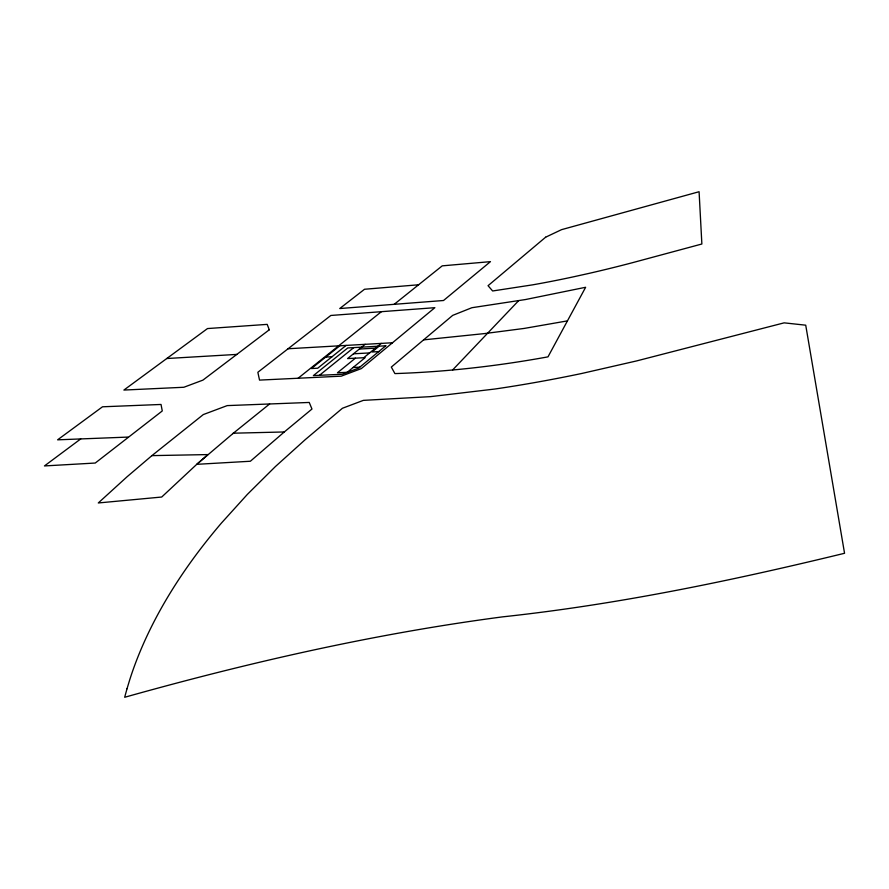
<?xml version="1.0" encoding="UTF-8"?>
<svg xmlns="http://www.w3.org/2000/svg" width="889" height="889" viewBox="0 0 889 889"><rect width="100%" height="100%" fill="white"/><g stroke="black" fill="none" stroke-linecap="round" stroke-linejoin="round"><path stroke-width="1.33" d="M567.438 320.885L547.991 356.856C497.44 366.079 446.267 371.924 394.905 373.591L391.316 367.079L452.701 315.373L471.892 307.716L525.51 299.537L585.64 287.28L567.438 320.885L524.177 328.43L484.405 333.597L423.631 339.865M518.598 300.715L452.568 370.024M151.908 455.624L127.116 476.737L98.29 502.963L161.709 497.029L196.758 464.325L233.351 433.199L284.291 431.965L311.972 409.029L309.228 402.45L227.206 405.606L203.314 414.563L151.908 455.624L207.915 454.579L196.758 464.325L250.365 461.247L284.291 431.965M392.505 342.754L361.29 368.613L341.198 376.169L259.532 380.103L257.854 372.28L330.852 315.462L434.865 307.683L392.505 342.754L288.08 348.755M347.043 372.458L365.112 357.656L347.588 358.578L365.168 344.321M379.147 346.165L372.035 351.988L378.692 351.622M363.734 357.734L381.259 343.398M355.389 358.167L337.464 372.769L347.221 372.313M232.807 433.632L269.623 403.973M319.462 375.314L353.789 347.599M346.121 345.421L317.706 368.224L311.383 368.535L339.842 345.777M394.171 304.338L442.233 265.855L490.461 261.644L443.533 300.504L339.742 308.539L364.523 289.258L418.586 284.78M298.115 378.236L381.403 311.683M127.927 437.088L57.607 439.833L102.502 406.795L161.031 404.462L162.276 410.951L95.245 463.036L44.45 465.936L80.721 438.933M166.754 358.523L236.818 354.411M359.345 349.044L375.458 348.144M353.489 353.8L369.613 352.922M325.73 357.067L332.03 356.722M353.1 367.49L359.778 367.168M127.016 688.753L124.671 697.276C248.753 662.461 374.869 633.635 502.718 616.844C618.099 604.431 731.891 580.673 844.55 553.28L805.723 325.185L784.142 322.851L636.613 360.923L581.795 373.469A517.398 150.574 -16.9 0 1 494.695 389.049L430.565 396.638L363.345 400.372L342.432 408.262L305.216 439.666L275.334 466.614L247.342 494.417L221.328 523.177A1311.497 600.264 -8 0 0 197.569 552.814C173.866 584.451 153.353 618.655 138.54 655.371A1171.635 537.745 -9.4 0 0 129.561 680.329L127.016 688.753M545.624 237.207L488.05 285.691L492.639 290.981L532.633 284.847A364.579 100.157 -17.2 0 0 574.605 276.579L588.94 273.401A387.159 105.347 -17.1 0 0 632.768 262.611L701.866 244.008L699.087 191.724L561.526 229.662L545.624 237.207M385.793 345.788L358.689 368.068L342.254 374.258L313.395 375.591L347.766 347.943L385.793 345.788M269.289 329.786L202.914 380.125L183.845 387.26L123.893 390.06L207.504 328.563L267.178 324.374L269.289 329.786"/></g></svg>
